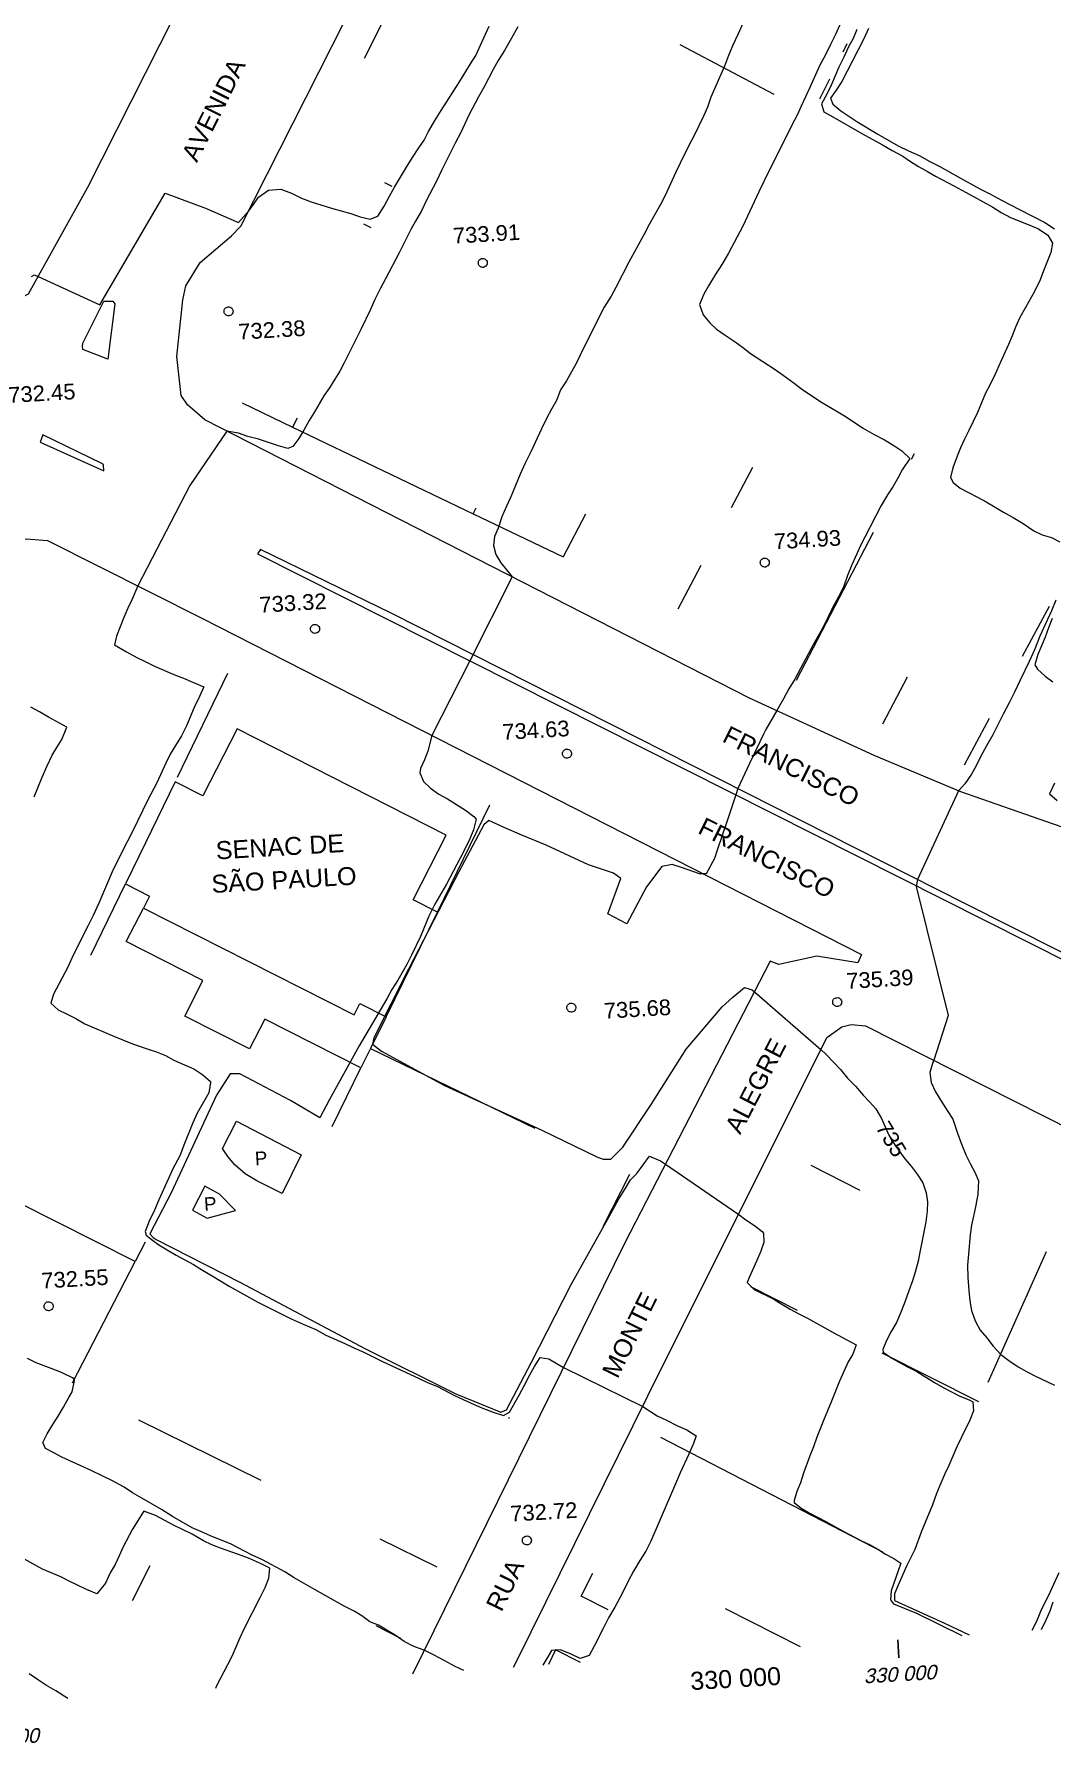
# Model space of a CAD drawing. Header units: metres. Extents: x 329311 to 330425, y 7396637 to 7397287.
# Drawn here: x 329947.3 to 330060.4, y 7396674 to 7396864.5 of the extents above; entities that cross this region are included whole.
import ezdxf
from ezdxf.enums import TextEntityAlignment as Align

# ---------------------------------------------------------------- set-up
doc = ezdxf.new("R2010")
doc.units = ezdxf.units.M
doc.layers.get('0').update_dxf_attribs({"lineweight": 18})
for name, color, linetype, lineweight in [('100_SIST_VIARIO_MEIO_FIO', 8, 'Continuous', 18), ('108_SEP_FIS_CANT_CENT_ILHA', 9, 'Continuous', 18), ('144_P_DUPLA_ASF_TOP', 7, 'Continuous', 18), ('160_P_SIMP_ASF_TOP', 7, 'Continuous', 18), ('206_MURO_E_MURO_ARRIMO', 9, 'Continuous', 18), ('216_EDIF_NOTAVEL', 9, 'Continuous', 18), ('218_EDIF_NOTAVEL_TOP', 7, 'Continuous', 18), ('220_PISCINA_TOP', 4, 'Continuous', 18), ('600_CURVA_MESTRA', 9, 'Continuous', 18), ('602_CURVA_MESTRA_TOP', 9, 'Continuous', 18), ('604_CURVA_INTERM', 9, 'Continuous', 18), ('606_PTO_COTADO', 9, 'Continuous', 18), ('608_PTO_COTADO_INTERVIA', 9, 'Continuous', 18), ('624_SEGM_CURVA_MESTRA', 14, 'Continuous', 18), ('902_MALHA_TEXTO_COORD_UTM', 7, 'Continuous', 13)]:
    doc.layers.add(name, color=color, linetype=linetype, lineweight=lineweight)
doc.layers.add('910_COORD_UTM_COR_ALEGRE', color=7, linetype='Continuous')
doc.styles.get("Standard").update_dxf_attribs({"font": 'arial.ttf'})
doc.styles.add('Style-Arial', font='arial.ttf', dxfattribs={"height": 2})

# ---------------------------------------------------------------- blocks, each defined once
blk = doc.blocks.new('SP09')
at = {"color": 0, "linetype": 'Continuous'}
blk.add_lwpolyline([(-0.03, -0.51), (-0.14, -0.49), (-0.24, -0.46), (-0.31, -0.42), (-0.35, -0.39), (-0.42, -0.31), (-0.47, -0.24), (-0.51, -0.15), (-0.52, -0.09), (-0.52, 0.03), (-0.51, 0.11), (-0.48, 0.2), (-0.44, 0.27), (-0.4, 0.33), (-0.32, 0.39), (-0.23, 0.44), (-0.15, 0.48), (-0.1, 0.48), (-0.03, 0.48), (0.08, 0.48), (0.19, 0.44), (0.27, 0.4), (0.35, 0.32), (0.41, 0.23), (0.46, 0.11), (0.48, 0.03), (0.48, -0.03), (0.47, -0.08), (0.44, -0.21), (0.38, -0.3), (0.31, -0.38), (0.23, -0.44), (0.1, -0.49), (0.02, -0.51)], close=True, dxfattribs=at)
blk = doc.blocks.new('SP10')
at = {"color": 0, "linetype": 'Continuous'}
blk.add_lwpolyline([(-0.03, -0.51), (-0.14, -0.49), (-0.24, -0.46), (-0.31, -0.42), (-0.35, -0.39), (-0.42, -0.31), (-0.47, -0.24), (-0.51, -0.15), (-0.52, -0.09), (-0.52, 0.03), (-0.51, 0.11), (-0.48, 0.2), (-0.44, 0.27), (-0.4, 0.33), (-0.32, 0.39), (-0.23, 0.44), (-0.15, 0.48), (-0.1, 0.48), (-0.03, 0.48), (0.08, 0.48), (0.19, 0.44), (0.27, 0.4), (0.35, 0.32), (0.41, 0.23), (0.46, 0.11), (0.48, 0.03), (0.48, -0.03), (0.47, -0.08), (0.44, -0.21), (0.38, -0.3), (0.31, -0.38), (0.23, -0.44), (0.1, -0.49), (0.02, -0.51)], close=True, dxfattribs=at)

msp = doc.modelspace()

# ---------------------------------------------------------------- linework, layer by layer
at = {"layer": '100_SIST_VIARIO_MEIO_FIO'}
for points in [[(329851.422, 7397100.456), (329899.431, 7397086.897), (329946.785, 7397074.185), (329967.207, 7397068.919), (329989.227, 7397059.373), (329998.343, 7397055.101), (330002.227, 7397052.299), (330005.18, 7397048.686), (330007.99, 7397043.331), (330009.285, 7397037.433), (330014.274, 7397000.297), (330014.356, 7396991.884), (330013.683, 7396982.451), (330011.357, 7396968.827), (330008.322, 7396957.968), (329983.788, 7396907.987), (329953.206, 7396847.45), (329946.625, 7396835.575), (329944.786, 7396834.641), (329942.716, 7396834.493), (329940.368, 7396835.112), (329918.194, 7396846.11), (329867.574, 7396871.964)], [(330222.613, 7396699.976), (330159.783, 7396731.679), (330116.543, 7396753.407), (330095.47, 7396763.548), (330082.886, 7396768.852), (330050.286, 7396780.228), (330040.656, 7396784.277), (330026.807, 7396790.655), (329966.229, 7396821.613), (329964.315, 7396823.269), (329963.609, 7396824.328), (329963.143, 7396828.674), (329963.81, 7396834.968), (329964.124, 7396836.525), (329965.711, 7396839.128), (329969.207, 7396842.074), (329970.247, 7396843.141), (330004.931, 7396911.746)], [(329938.778, 7396678.481), (329901.524, 7396697.274), (329893.113, 7396701.296), (329891.184, 7396703.663), (329890.819, 7396704.795), (329890.913, 7396705.719), (329919.491, 7396764.24), (329940.338, 7396805.361), (329942.037, 7396807.221), (329946.394, 7396808.385), (329948.754, 7396808.198), (329965.91, 7396799.565)], [(329965.91, 7396799.565), (330039.24, 7396762.111), (330038.854, 7396761.209), (330034.275, 7396761.952), (330030.055, 7396761.008), (330029.099, 7396761.375), (330012.945, 7396730.059), (329989.32, 7396682.053)], [(330015.507, 7396713.024), (330035.403, 7396752.912), (330037.058, 7396754.069), (330038.094, 7396754.349), (330039.705, 7396754.207), (330158.643, 7396694.019)], [(330000.561, 7396682.848), (330000.876, 7396683.49), (330015.507, 7396713.024)]]:
    msp.add_lwpolyline(points, dxfattribs=at)
at = {"layer": '108_SEP_FIS_CANT_CENT_ILHA'}
for points in [[(329952.692, 7396830.128), (329955.022, 7396834.806), (329956.027, 7396834.818), (329956.246, 7396834.532), (329955.464, 7396828.354), (329952.697, 7396829.453), (329952.633, 7396829.809)], [(329954.796, 7396816.754), (329948.242, 7396819.938), (329947.955, 7396819.118), (329955.01, 7396815.927), (329954.97, 7396816.612)]]:
    msp.add_lwpolyline(points, close=True, dxfattribs=at)
msp.add_lwpolyline([(330192.387, 7396696.404), (330050.752, 7396767.804), (329987.049, 7396800.076), (329972.434, 7396807.171), (329972.104, 7396806.698), (330191.031, 7396696.308)], dxfattribs=at)
at = {"layer": '206_MURO_E_MURO_ARRIMO'}
for p, q in [((329986.851, 7396867.542), (329983.947, 7396861.825)), ((329970.395, 7396823.495), (329975.995, 7396820.808)), ((329975.995, 7396820.808), (329996.078, 7396811.17)), ((329996.078, 7396811.17), (330006.082, 7396806.369)), ((330010.535, 7396731.883), (330013.498, 7396737.704)), ((330000.037, 7396710.51), (330000.117, 7396710.673)), ((330008.098, 7396690.741), (330009.376, 7396693.313)), ((330005.243, 7396684.759), (330004.44, 7396683.122))]:
    msp.add_line(p, q, dxfattribs=at)
for points in [[(330037.192, 7396862.538), (330037.658, 7396863.485)], [(330019.045, 7396863.356), (330029.499, 7396857.846)], [(330034.629, 7396857.334), (330035.72, 7396859.549)], [(329986.234, 7396848.009), (329987.046, 7396847.606)], [(329984.747, 7396842.978), (329983.935, 7396843.381)], [(329976.496, 7396821.786), (329975.995, 7396820.808)], [(330045.108, 7396817.835), (330044.782, 7396817.209)], [(330027.125, 7396816.303), (330024.761, 7396811.819)], [(329996.078, 7396811.17), (329996.423, 7396811.822)], [(330008.583, 7396811.114), (330006.082, 7396806.369)], [(330040.555, 7396809.094), (330031.974, 7396792.618)], [(330021.379, 7396805.403), (330018.816, 7396800.542)], [(330060.093, 7396800.843), (330057.113, 7396795.267)], [(329963.192, 7396781.863), (329968.799, 7396793.426)], [(330044.338, 7396792.982), (330041.589, 7396787.767)], [(330053.426, 7396788.367), (330050.659, 7396783.19)], [(329992.096, 7396766.847), (329997.941, 7396778.769)], [(329953.591, 7396762.063), (329957.43, 7396769.979)], [(329984.648, 7396751.655), (330002.925, 7396742.816)], [(329980.396, 7396742.981), (329983.593, 7396749.502)], [(329958.516, 7396727.98), (329919.446, 7396747.667)], [(330039.085, 7396735.879), (330033.642, 7396738.669)], [(329959.627, 7396730.128), (329958.516, 7396727.98)], [(330059.793, 7396729.062), (330053.276, 7396714.508)], [(329951.527, 7396714.465), (329958.516, 7396727.98)], [(330032.124, 7396722.529), (330026.953, 7396725.138)], [(330052.307, 7396712.343), (330041.534, 7396717.78)], [(329972.516, 7396703.605), (329958.924, 7396710.312)], [(330016.909, 7396708.42), (330041.574, 7396695.667)], [(329992.07, 7396693.956), (329985.744, 7396697.078)], [(329960.142, 7396694.127), (329958.156, 7396690.219)], [(330011.082, 7396689.227), (330008.098, 7396690.741)], [(330032.459, 7396685.102), (330024.144, 7396689.336)], [(329985.273, 7396687.459), (329988.003, 7396686.071)], [(330008.025, 7396683.375), (330005.243, 7396684.759)]]:
    msp.add_lwpolyline(points, dxfattribs=at)
at = {"layer": '216_EDIF_NOTAVEL'}
for points in [[(329959.437, 7396767.296), (329982.83, 7396755.406), (329983.48, 7396756.685), (329986.389, 7396755.206), (329992.096, 7396766.847), (329989.425, 7396768.205), (329993.092, 7396775.419), (329969.827, 7396787.243), (329966.026, 7396779.764), (329962.936, 7396781.335), (329959.643, 7396774.544), (329957.43, 7396769.979), (329960.109, 7396768.618)], [(329983.593, 7396749.502), (329972.908, 7396754.933), (329971.226, 7396751.623), (329964.033, 7396755.278), (329966.042, 7396759.232), (329957.518, 7396763.564), (329959.437, 7396767.296), (329982.83, 7396755.406), (329983.48, 7396756.685), (329986.389, 7396755.206), (329984.648, 7396751.655)]]:
    msp.add_lwpolyline(points, close=True, dxfattribs=at)
at = {"layer": '220_PISCINA_TOP'}
for points in [[(329968.212, 7396740.533), (329969.758, 7396743.596), (329976.968, 7396739.839), (329974.86, 7396735.526), (329972.026, 7396736.932), (329970.74, 7396737.737), (329969.57, 7396738.72), (329968.802, 7396739.651)], [(329966.229, 7396736.34), (329964.864, 7396733.7), (329966.511, 7396732.807), (329969.672, 7396733.645), (329967.886, 7396735.469)]]:
    msp.add_lwpolyline(points, close=True, dxfattribs=at)
at = {"layer": '600_CURVA_MESTRA', "elevation": 735}
for points in [[(330036.844, 7396865.549), (330036.335, 7396864.403), (330035.783, 7396863.362), (330035.23, 7396862.216), (330034.633, 7396861.08), (330033.514, 7396858.579), (330032.553, 7396856.509), (330032.079, 7396855.515), (330031.523, 7396854.475), (330030.484, 7396852.338), (330028.978, 7396849.355), (330027.826, 7396846.979), (330026.575, 7396844.286), (330026.052, 7396843.164), (330024.444, 7396840.147), (330023.784, 7396838.999), (330022.976, 7396837.739), (330022.228, 7396836.532), (330021.717, 7396835.589), (330021.233, 7396834.444), (330021.639, 7396833.293), (330022.398, 7396832.417), (330023.123, 7396831.708), (330024.098, 7396831.019), (330025.194, 7396830.286), (330026.013, 7396829.695), (330026.922, 7396829), (330029.646, 7396827.208), (330030.543, 7396826.577), (330031.748, 7396825.699), (330032.585, 7396825.05), (330034.74, 7396823.614), (330036.627, 7396822.519), (330037.551, 7396821.959), (330039.376, 7396820.722), (330040.662, 7396819.987), (330041.789, 7396819.381), (330042.826, 7396818.768), (330043.733, 7396818.169), (330044.607, 7396817.321), (330043.768, 7396816.046), (330043.289, 7396815.106), (330042.743, 7396814.171), (330042.133, 7396813.251), (330041.427, 7396812.091), (330039.627, 7396808.555), (330039.149, 7396807.633), (330038.72, 7396806.702), (330038.189, 7396805.473), (330037.702, 7396804.291), (330037.295, 7396803.105), (330036.704, 7396801.917), (330036.04, 7396800.697), (330035.047, 7396798.68), (330033.863, 7396796.578), (330032.52, 7396794.004), (330031.829, 7396792.754), (330031.159, 7396791.67), (330030.573, 7396790.571), (330029.827, 7396789.264), (330028.605, 7396787.173), (330028.362, 7396786.657)], [(330026.814, 7396783.362), (330025.513, 7396780.59), (330025.261, 7396779.895), (330024.336, 7396777.12)], [(330023.173, 7396773.631), (330022.893, 7396772.792), (330021.977, 7396771.11), (330021.636, 7396771.102), (330021.229, 7396771.092), (330019.227, 7396771.81), (330018.209, 7396772.137), (330017.049, 7396771.904), (330015.342, 7396769.674), (330013.173, 7396765.538), (330011.03, 7396766.661), (330012.487, 7396770.591), (330011.666, 7396771.17), (330008.881, 7396772.114), (330004.189, 7396774.306), (330001.497, 7396775.418), (329999.587, 7396776.239), (329997.814, 7396777.038), (329997.248, 7396776.561), (329994.473, 7396771.314), (329988.878, 7396760.51), (329985.04, 7396752.875), (329984.885, 7396752.164), (329985.902, 7396751.372), (329992.879, 7396747.566), (330003.634, 7396742.635), (330009.816, 7396739.608), (330010.521, 7396739.345), (330011.372, 7396739.376), (330012.699, 7396740.68), (330015.878, 7396745.425), (330019.771, 7396751.59), (330023.745, 7396756.302), (330024.946, 7396757.393), (330026.246, 7396758.458), (330027.096, 7396758.181), (330027.342, 7396757.968), (330034.719, 7396751.542), (330035.322, 7396751.007), (330036.902, 7396749.323), (330037.693, 7396748.372), (330038.586, 7396747.496), (330039.423, 7396746.482), (330040.155, 7396745.711), (330040.832, 7396744.946), (330041.207, 7396744.324)], [(329951.013, 7396679.346), (329949.676, 7396680.19), (329948.644, 7396680.811), (329947.764, 7396681.378), (329946.722, 7396682.086)]]:
    msp.add_lwpolyline(points, dxfattribs=at)
at = {"layer": '600_CURVA_MESTRA', "elevation": 735, "flags": 128}
msp.add_lwpolyline([(330044.31, 7396739.108), (330044.768, 7396738.577), (330045.439, 7396737.682), (330046.056, 7396736.724), (330046.423, 7396735.612), (330046.587, 7396734.618), (330046.549, 7396733.558), (330046.409, 7396732.393), (330045.948, 7396730.138), (330045.733, 7396729.008), (330045.562, 7396728.004), (330045.228, 7396726.787), (330044.904, 7396725.805), (330044.495, 7396724.702), (330044.104, 7396723.564), (330043.648, 7396722.426), (330043.134, 7396721.201), (330042.543, 7396720.183), (330042.038, 7396719.195), (330041.635, 7396718.199), (330041.662, 7396717.889), (330042.636, 7396717.236), (330043.534, 7396716.716), (330044.42, 7396716.229), (330045.402, 7396715.721), (330047.363, 7396714.503), (330048.321, 7396713.945), (330050.16, 7396713.002), (330051.218, 7396712.575), (330051.617, 7396712.347), (330051.703, 7396711.35), (330051.277, 7396710.321), (330050.374, 7396708.434), (330049.846, 7396707.341), (330048.954, 7396705.277), (330048.52, 7396704.342), (330048.073, 7396703.308), (330047.596, 7396702.153), (330047.127, 7396700.898), (330046.333, 7396698.935), (330045.883, 7396697.857), (330045.177, 7396695.929), (330044.255, 7396694.094), (330043.312, 7396691.951), (330042.92, 7396691.003), (330042.904, 7396690.241), (330048.458, 7396687.748), (330051.2, 7396686.426)], dxfattribs=at)
at = {"layer": '604_CURVA_INTERM'}
for points, elevation in [([(329946.993, 7396837.554), (329947.319, 7396837.757), (329947.72, 7396837.552), (329954.569, 7396834.408), (329961.835, 7396846.813), (329966.337, 7396845.167), (329969.997, 7396843.566), (329971.108, 7396844.844), (329971.576, 7396845.47), (329972.217, 7396846.371), (329973.332, 7396847.148), (329974.693, 7396847.273), (329975.887, 7396846.821), (329977.005, 7396846.285), (329978.066, 7396845.884), (329980.322, 7396845.164), (329982.483, 7396844.553), (329983.519, 7396844.192), (329984.638, 7396843.933), (329985.497, 7396844.278), (329986.182, 7396845.366), (329986.766, 7396846.488), (329987.347, 7396847.512), (329988.67, 7396849.712), (329989.327, 7396850.788), (329990.021, 7396851.886), (329990.617, 7396852.714), (329991.126, 7396853.682), (329991.783, 7396854.849), (329992.508, 7396856.024), (329994.559, 7396859.213), (329995.77, 7396861.207), (329996.375, 7396862.155), (329997.246, 7396864.125), (329997.843, 7396865.421)], 732), ([(329947.263, 7396779.676), (329948.169, 7396781.861), (329948.728, 7396783.103), (329949.284, 7396784.288), (329949.806, 7396785.176), (329950.342, 7396786.045), (329950.897, 7396787.434), (329948.878, 7396788.52), (329947.879, 7396789.125), (329946.909, 7396789.654)], 733), ([(329995.026, 7396682.456), (329994.084, 7396682.919), (329992.851, 7396683.597), (329991.723, 7396684.193), (329990.71, 7396684.692), (329989.397, 7396685.173), (329988.411, 7396685.71), (329987.505, 7396686.311), (329985.557, 7396687.506), (329984.588, 7396687.894), (329983.698, 7396688.549), (329982.839, 7396689.065), (329981.737, 7396689.621), (329978.506, 7396691.435), (329976.165, 7396692.769), (329975.149, 7396693.441), (329972.645, 7396694.787), (329971.436, 7396695.348), (329969.159, 7396696.533), (329966.874, 7396697.454), (329965.82, 7396697.92), (329964.822, 7396698.339), (329963.627, 7396699.06), (329962.659, 7396699.619), (329961.438, 7396700.386), (329959.237, 7396701.644), (329958.218, 7396702.255), (329957.29, 7396702.861), (329955.964, 7396703.578), (329953.683, 7396704.68), (329952.394, 7396705.28), (329950.362, 7396706.197), (329949.448, 7396706.669), (329948.541, 7396707.169), (329948.239, 7396707.848), (329948.726, 7396708.782), (329949.353, 7396709.84), (329949.942, 7396710.771), (329950.532, 7396711.768), (329951.152, 7396712.902), (329951.496, 7396713.49), (329951.764, 7396714.726), (329951.697, 7396714.938), (329951.548, 7396715.049), (329950.461, 7396715.534), (329949.929, 7396715.772), (329947.5, 7396716.713), (329946.547, 7396717.186)], 733), ([(329967.467, 7396680.509), (329967.591, 7396680.804), (329968.817, 7396683.144), (329969.268, 7396684.058), (329970.161, 7396686.155), (329970.64, 7396687.162), (329972.399, 7396690.602), (329972.938, 7396691.703), (329973.355, 7396692.725), (329973.472, 7396693.864), (329972.428, 7396694.38), (329971.099, 7396694.966), (329969.997, 7396695.374), (329967.972, 7396696.067), (329967.01, 7396696.454), (329966.116, 7396696.904), (329964.833, 7396697.628), (329963.779, 7396698.167), (329962.841, 7396698.616), (329960.758, 7396699.723), (329959.484, 7396700.183), (329959.393, 7396700.083), (329958.208, 7396698.189), (329957.159, 7396696.232), (329956.724, 7396695.223), (329956.262, 7396694.249), (329955.736, 7396693.323), (329955.189, 7396692.176), (329954.229, 7396690.982), (329953.11, 7396691.487), (329951.175, 7396692.412), (329950.221, 7396692.891), (329948.195, 7396693.755), (329946.204, 7396694.847)], 734)]:
    msp.add_lwpolyline(points, dxfattribs=dict(at, elevation=elevation))
at = {"layer": '604_CURVA_INTERM', "flags": 128}
for points, elevation in [([(330001.048, 7396865.343), (330000.351, 7396864.065), (329999.569, 7396862.72), (329998.866, 7396861.575), (329998.29, 7396860.589), (329997.289, 7396858.676), (329996.67, 7396857.532), (329995.613, 7396855.51), (329994.664, 7396853.521), (329994.108, 7396852.484), (329992.59, 7396849.411), (329992.004, 7396848.174), (329990.899, 7396846.044), (329990.32, 7396844.882), (329989.664, 7396843.727), (329989.161, 7396842.775), (329987.86, 7396840.198), (329986.328, 7396837.286), (329985.74, 7396836.176), (329985.134, 7396834.984), (329984.615, 7396833.798), (329983.631, 7396831.737), (329982.415, 7396829.273), (329981.741, 7396827.945), (329981.242, 7396827.036), (329980.697, 7396826.118), (329980.107, 7396825.183), (329979.481, 7396824.271), (329978.386, 7396822.43), (329977.84, 7396821.54), (329977.268, 7396820.476), (329976.707, 7396819.527), (329976.03, 7396818.645), (329975.491, 7396818.43), (329974.421, 7396818.731), (329972.195, 7396819.444), (329971.019, 7396819.763), (329970.002, 7396820.145), (329968.695, 7396820.353), (329964.58, 7396814.314), (329958.817, 7396803.134), (329958.152, 7396801.67), (329957.675, 7396800.641), (329957.224, 7396799.608), (329956.445, 7396797.559), (329956.214, 7396796.573), (329957.523, 7396795.785), (329958.682, 7396795.177), (329959.671, 7396794.684), (329960.654, 7396794.218), (329962.802, 7396793.28), (329963.88, 7396792.863), (329965.001, 7396792.404), (329966.129, 7396791.906), (329965.638, 7396790.831), (329965.051, 7396789.613), (329964.192, 7396787.551), (329963.651, 7396786.471), (329962.975, 7396785.384), (329962.409, 7396784.405), (329961.916, 7396783.416), (329960.896, 7396781.233), (329959.869, 7396779.248), (329958.239, 7396775.878), (329957.018, 7396773.517), (329955.952, 7396771.309), (329955.436, 7396770.089), (329954.457, 7396767.853), (329953.824, 7396766.476), (329953.268, 7396765.359), (329952.304, 7396763.466), (329951.473, 7396761.722), (329950.97, 7396760.657), (329949.434, 7396757.7), (329949.11, 7396756.72), (329949.934, 7396755.981), (329950.947, 7396755.495), (329951.909, 7396755.005), (329952.904, 7396754.42), (329956.19, 7396752.999), (329958.222, 7396752.205), (329960.291, 7396751.481), (329960.769, 7396751.34), (329961.867, 7396750.879), (329962.791, 7396750.379), (329963.978, 7396749.839), (329965.029, 7396749.398), (329966.036, 7396748.75), (329966.873, 7396747.986), (329966.892, 7396747.893), (329966.686, 7396746.729), (329966.083, 7396745.7), (329965.402, 7396744.464), (329964.912, 7396743.41), (329963.994, 7396741.117), (329963.459, 7396739.739), (329962.708, 7396738.266), (329962.208, 7396737.22), (329961.127, 7396734.846), (329960.638, 7396733.684), (329960.058, 7396732.471), (329959.613, 7396731.296), (329959.72, 7396730.887), (329960.424, 7396730.331), (329961.131, 7396729.833), (329962.054, 7396729.26), (329963.043, 7396728.674), (329964.033, 7396728.161), (329965.002, 7396727.631), (329965.99, 7396726.993), (329967.051, 7396726.363), (329968.115, 7396725.757), (329968.968, 7396725.224), (329972.154, 7396723.448), (329973.321, 7396722.839), (329975.846, 7396721.592), (329977.182, 7396720.986), (329978.579, 7396720.401), (329979.695, 7396719.786), (329981.822, 7396718.851), (329982.801, 7396718.382), (329983.904, 7396717.9), (329985.05, 7396717.334), (329985.997, 7396716.843), (329990.091, 7396714.955), (329991.065, 7396714.493), (329992.109, 7396714.053), (329993.985, 7396713.083), (329994.98, 7396712.635), (329996.17, 7396712.072), (329997.237, 7396711.633), (329998.311, 7396711.228), (329999.452, 7396710.83), (330000.129, 7396711.218), (330001.185, 7396713.108), (330001.791, 7396714.229), (330002.38, 7396715.372), (330002.882, 7396716.276), (330003.528, 7396717.308), (330004.48, 7396717.152), (330006.123, 7396716.197), (330014.926, 7396711.851), (330016.528, 7396710.791), (330017.551, 7396710.31), (330018.721, 7396709.721), (330019.84, 7396709.251), (330020.873, 7396708.564), (330020.554, 7396707.729), (330020.025, 7396706.466), (330019.089, 7396704.447), (330018.668, 7396703.507), (330016.765, 7396699.015), (330015.818, 7396696.847), (330015.284, 7396695.735), (330014.617, 7396694.696), (330013.91, 7396693.505), (330013.308, 7396692.405), (330012.644, 7396691.043), (330011.832, 7396689.519), (330011.137, 7396688.314), (330010.525, 7396687.159), (330009.538, 7396685.186), (330008.963, 7396684.148), (330007.978, 7396683.813), (330006.964, 7396684.304), (330005.792, 7396684.775), (330004.788, 7396684.711), (330004.259, 7396683.805), (330003.81, 7396683.077)], 733), ([(330026.525, 7396866.766), (330025.502, 7396864.467), (330024.952, 7396863.285), (330024.459, 7396862.129), (330024.004, 7396860.972), (330022.491, 7396857.508), (330022.116, 7396856.413), (330021.728, 7396855.479), (330020.655, 7396853.24), (330020.041, 7396852.126), (330019.096, 7396850.15), (330018.57, 7396849.081), (330018.031, 7396847.853), (330017.406, 7396846.577), (330016.884, 7396845.569), (330015.655, 7396843.347), (330015.056, 7396842.206), (330013.368, 7396839.164), (330011.92, 7396836.324), (330011.431, 7396835.38), (330010.632, 7396834.146), (330009.965, 7396832.863), (330007.986, 7396828.812), (330007.535, 7396827.889), (330007.025, 7396826.937), (330006.447, 7396825.967), (330005.797, 7396824.949), (330005.345, 7396823.759), (330004.776, 7396822.791), (330004.218, 7396821.759), (330003.661, 7396820.603), (330002.502, 7396818.062), (330001.872, 7396816.8), (330001.303, 7396815.557), (330000.266, 7396813.052), (329999.786, 7396812.011), (329999.274, 7396810.827), (329998.849, 7396809.568), (329998.441, 7396808.646), (329998.326, 7396807.642), (329998.583, 7396806.622), (329999.16, 7396805.698), (330000.411, 7396804.144), (329995.701, 7396794.799), (329991.49, 7396786.5), (329991.027, 7396784.742), (329990.65, 7396783.773), (329990.234, 7396782.81), (329990.159, 7396782.356), (329990.551, 7396781.37), (329991.347, 7396780.631), (329992.269, 7396779.983), (329993.235, 7396779.434), (329995.209, 7396778.195), (329996.134, 7396777.476), (329996.395, 7396777.175), (329996.106, 7396775.986), (329995.692, 7396774.998), (329995.267, 7396774.072), (329994.616, 7396772.856), (329993.099, 7396769.966), (329991.818, 7396767.721), (329991.143, 7396766.391), (329990.211, 7396764.131), (329989.227, 7396762.062), (329988.742, 7396761.1), (329987.685, 7396759.264), (329987.039, 7396758.224), (329986.481, 7396757.191), (329983.403, 7396751.977), (329980.089, 7396745.992), (329979.036, 7396743.966), (329975.758, 7396745.873), (329970.145, 7396748.836), (329969.075, 7396748.861), (329967.533, 7396746.478), (329962.5, 7396735.604), (329960.127, 7396731.038), (329960.516, 7396730.658), (329960.844, 7396730.419), (329970.124, 7396725.687), (329984.117, 7396718.249), (329994.147, 7396713.265), (329999.167, 7396711.203), (329999.796, 7396711.477), (330002.544, 7396716.771), (330006.959, 7396725.412), (330011.153, 7396732.888), (330012.28, 7396734.928), (330012.959, 7396736.075), (330013.571, 7396737.068), (330014.287, 7396737.756), (330015.668, 7396739.697), (330016.892, 7396739.191), (330017.448, 7396738.789), (330025.608, 7396733.22), (330026.397, 7396732.604), (330027.348, 7396731.985), (330028.188, 7396731.296), (330028.352, 7396731.14), (330028.379, 7396730.093), (330028.047, 7396729.119), (330027.621, 7396728.083), (330026.764, 7396726.192), (330026.555, 7396725.62), (330027.307, 7396724.869), (330029.485, 7396723.775), (330030.386, 7396723.214), (330031.33, 7396722.671), (330032.265, 7396722.169), (330033.241, 7396721.67), (330036.095, 7396720.062), (330038.667, 7396718.703), (330038.292, 7396717.682), (330037.783, 7396716.814), (330036.798, 7396714.649), (330035.927, 7396712.426), (330035.007, 7396710.296), (330034.283, 7396708.415), (330033.9, 7396707.339), (330033.49, 7396706.371), (330032.803, 7396704.423), (330032.452, 7396703.342), (330032.06, 7396702.38), (330031.777, 7396701.384), (330031.762, 7396701.163), (330032.542, 7396700.529), (330033.443, 7396700.015), (330035.275, 7396699.051), (330036.217, 7396698.537), (330037.192, 7396697.956), (330039.163, 7396696.926), (330040.142, 7396696.473), (330041.048, 7396695.964), (330041.916, 7396695.408), (330042.847, 7396694.936), (330043.623, 7396694.422), (330042.531, 7396691.337), (330042.478, 7396690.332), (330042.791, 7396689.87), (330045.376, 7396688.839), (330050.384, 7396686.369)], 734), ([(330038.745, 7396865.024), (330038.305, 7396864.028), (330037.809, 7396863.108), (330037.284, 7396861.964), (330036.735, 7396860.857), (330036.311, 7396859.899), (330035.91, 7396858.936), (330035.392, 7396857.834), (330034.79, 7396856.78), (330035.06, 7396855.871), (330036.07, 7396855.318), (330039.3, 7396853.454), (330041.569, 7396852.211), (330042.644, 7396851.578), (330043.85, 7396850.932), (330044.7, 7396850.361), (330045.574, 7396849.802), (330046.59, 7396849.231), (330047.456, 7396848.714), (330049.567, 7396847.627), (330050.804, 7396846.935), (330051.704, 7396846.475), (330053.857, 7396845.267), (330054.791, 7396844.692), (330055.815, 7396844.105), (330057.955, 7396843.257), (330058.921, 7396842.856), (330059.956, 7396842.141), (330060.486, 7396841.266), (330060.304, 7396840.235), (330059.495, 7396838.176), (330059.107, 7396837.177), (330058.478, 7396835.891), (330057.479, 7396834.092), (330056.84, 7396832.987), (330056.37, 7396831.932), (330055.997, 7396830.953), (330055.595, 7396830), (330054.646, 7396827.941), (330054.114, 7396826.71), (330053.571, 7396825.618), (330053.017, 7396824.569), (330052.137, 7396822.437), (330051.19, 7396820.437), (330050.711, 7396819.478), (330050.256, 7396818.504), (330049.866, 7396817.571), (330049.394, 7396816.287), (330049.143, 7396815.199), (330049.433, 7396814.648), (330050.23, 7396814.014), (330051.135, 7396813.518), (330052.132, 7396813.024), (330053.118, 7396812.491), (330054.115, 7396811.901), (330055.022, 7396811.341), (330056.093, 7396810.736), (330057.221, 7396810.073), (330058.414, 7396809.256), (330059.34, 7396808.832), (330060.385, 7396808.535), (330061.302, 7396808.038)], 736), ([(330040.036, 7396865.163), (330039.456, 7396863.938), (330037.644, 7396860.389), (330037.079, 7396859.253), (330036.428, 7396858.295), (330035.79, 7396857.391), (330036.062, 7396856.724), (330036.966, 7396855.985), (330038.724, 7396854.802), (330041.045, 7396853.377), (330043.338, 7396852.114), (330044.484, 7396851.557), (330045.67, 7396851.006), (330046.846, 7396850.364), (330047.964, 7396849.79), (330049.99, 7396848.647), (330052.397, 7396847.318), (330053.583, 7396846.707), (330054.823, 7396846.036), (330056.817, 7396845.017), (330059.611, 7396843.555), (330060.708, 7396842.864)], 737), ([(330060.839, 7396801.559), (330060.378, 7396800.346), (330059.707, 7396798.926), (330059.085, 7396797.551), (330058.47, 7396796.015), (330057.901, 7396794.721), (330056.877, 7396792.643), (330056.241, 7396791.308), (330055.653, 7396790.14), (330054.985, 7396788.881), (330054.385, 7396787.683), (330053.859, 7396786.57), (330053.138, 7396785.361), (330052.476, 7396784.127), (330051.984, 7396783.13), (330051.459, 7396782.192), (330050.747, 7396781.106), (330050.037, 7396780.331), (330045.476, 7396770.476), (330045.332, 7396769.696), (330048.89, 7396755.359), (330047.275, 7396750.376), (330047.128, 7396750.012), (330046.834, 7396749.008), (330046.996, 7396747.893), (330047.456, 7396746.867), (330048.082, 7396745.891), (330048.753, 7396744.755), (330049.405, 7396743.802), (330049.907, 7396742.263), (330050.333, 7396741.148), (330050.859, 7396739.856), (330051.348, 7396738.813), (330051.863, 7396737.908), (330052.261, 7396736.952), (330052.162, 7396735.444), (330051.911, 7396734.057), (330051.707, 7396733.029), (330051.464, 7396732), (330051.311, 7396730.953), (330051.132, 7396728.797), (330051.035, 7396727.582), (330051.086, 7396726.187), (330051.175, 7396724.761), (330051.294, 7396723.614), (330051.475, 7396722.524), (330051.89, 7396721.389), (330052.441, 7396720.34), (330053.171, 7396719.468), (330053.885, 7396718.536), (330054.729, 7396717.624), (330055.641, 7396716.943), (330056.665, 7396716.269), (330057.583, 7396715.747), (330058.584, 7396715.216), (330060.711, 7396714.215)], 736), ([(330060.448, 7396799.516), (330060.043, 7396798.456), (330059.672, 7396797.429), (330058.86, 7396795.487), (330058.508, 7396794.344), (330058.795, 7396793.866), (330059.674, 7396793.085), (330060.509, 7396792.482)], 737), ([(330060.689, 7396781.199), (330060.147, 7396779.994), (330061.016, 7396779.259)], 737), ([(330061.176, 7396693.33), (330060.182, 7396691.162), (330059.153, 7396689.036), (330058.687, 7396687.94), (330058.189, 7396686.92)], 736), ([(330060.524, 7396690.069), (330060.169, 7396689.083), (330059.761, 7396688.134), (330059.229, 7396686.994)], 737)]:
    msp.add_lwpolyline(points, dxfattribs=dict(at, elevation=elevation))
at = {"layer": '624_SEGM_CURVA_MESTRA', "elevation": 735}
for points in [[(330028.362, 7396786.657), (330026.814, 7396783.362)], [(330024.336, 7396777.12), (330023.173, 7396773.631)], [(330041.207, 7396744.324), (330041.472, 7396743.886), (330041.877, 7396742.94), (330042.295, 7396742.03), (330042.821, 7396741.162), (330043.401, 7396740.311), (330044.061, 7396739.397), (330044.31, 7396739.108)]]:
    msp.add_lwpolyline(points, dxfattribs=at)
at = {"layer": '910_COORD_UTM_COR_ALEGRE', "color": 253, "flags": 128}
msp.add_lwpolyline([(330043.408, 7396683.871), (330043.29, 7396685.867)], dxfattribs=at)

# ---------------------------------------------------------------- block references
at = {"layer": '606_PTO_COTADO', "rotation": 3.377855659799661}
for p in [(329997.169, 7396839.086, 733.915), (329968.904, 7396833.692, 732.38), (330028.516, 7396805.744, 734.935), (329978.524, 7396798.368, 733.32), (330006.527, 7396784.486, 734.635), (330007.011, 7396756.231, 735.68), (329948.901, 7396723.005, 732.555), (330002.066, 7396696.951, 732.72)]:
    msp.add_blockref('SP09', p, dxfattribs=at)
at = {"layer": '608_PTO_COTADO_INTERVIA', "rotation": 3.377855659799661}
msp.add_blockref('SP10', (330036.568, 7396756.847, 735.389), dxfattribs=at)

# ---------------------------------------------------------------- texts
at = {"layer": '144_P_DUPLA_ASF_TOP', "style": 'Style-Arial'}
for rotation, p in [(333.41858, (330024.084, 7396786.762)), (333.31587, (330021.372, 7396776.573))]:
    msp.add_text('FRANCISCO', height=2, rotation=rotation, dxfattribs=at).set_placement(p, align=Align.MIDDLE_LEFT)
at = {"layer": '160_P_SIMP_ASF_TOP', "style": 'Style-Arial'}
for s, rotation, p in [('AVENIDA', 63.46073, (329964.465, 7396850.616)), ('ALEGRE', 62.71286, (330024.873, 7396742.467)), ('MONTE', 63.75883, (330011.229, 7396715.281)), ('RUA', 63.87844, (329998.321, 7396689.328))]:
    msp.add_text(s, height=2, rotation=rotation, dxfattribs=at).set_placement(p, align=Align.MIDDLE_LEFT)
at = {"layer": '218_EDIF_NOTAVEL_TOP', "style": 'Style-Arial'}
for s, p in [('SENAC DE', (329967.522, 7396772.697)), ('SÃO PAULO', (329967.043, 7396768.962))]:
    msp.add_text(s, height=2, rotation=3.37786, dxfattribs=at).set_placement(p)
at = {"layer": '220_PISCINA_TOP'}
for p in [(329971.851, 7396738.673), (329966.197, 7396733.599)]:
    msp.add_text('P', height=1.5, rotation=3.37786, dxfattribs=at).set_placement(p)
at = {"layer": '602_CURVA_MESTRA_TOP', "style": 'Style-Arial'}
msp.add_text('735', height=1.75, rotation=301.1781, dxfattribs=at).set_placement((330042.558, 7396741.595), align=Align.MIDDLE_CENTER)
at = {"layer": '606_PTO_COTADO', "style": 'Style-Arial'}
for s, p in [('733.91', (329997.554, 7396842.302, 733.915)), ('732.38', (329973.696, 7396831.619, 732.38)), ('734.93', (330033.235, 7396808.289, 734.935)), ('733.32', (329976.043, 7396801.241, 733.32)), ('734.63', (330003.051, 7396787.088, 734.635)), ('735.68', (330014.333, 7396756.07, 735.68)), ('732.55', (329951.799, 7396726.044, 732.555)), ('732.72', (330003.928, 7396700.122, 732.72))]:
    msp.add_text(s, height=1.75, rotation=3.37786, dxfattribs=at).set_placement(p, align=Align.MIDDLE_CENTER)
at = {"layer": '608_PTO_COTADO_INTERVIA', "style": 'Style-Arial'}
for s, p in [('732.45', (329948.128, 7396824.576, 732.454)), ('735.39', (330041.287, 7396759.393, 735.389))]:
    msp.add_text(s, height=1.75, rotation=3.37786, dxfattribs=at).set_placement(p, align=Align.MIDDLE_CENTER)
at = {"layer": '902_MALHA_TEXTO_COORD_UTM'}
msp.add_text('330 000', height=2, rotation=3.37786, dxfattribs=at).set_placement((330025.192, 7396682.583), align=Align.TOP_CENTER)
at = {"layer": '910_COORD_UTM_COR_ALEGRE', "color": 253, "oblique": 15}
for s, p in [('330 000', (330043.514, 7396682.074)), ('329 900', (329943.756, 7396675.024))]:
    msp.add_text(s, height=1.6, rotation=3.37786, dxfattribs=at).set_placement(p, align=Align.MIDDLE_CENTER)

doc.saveas('drawing.dxf')
